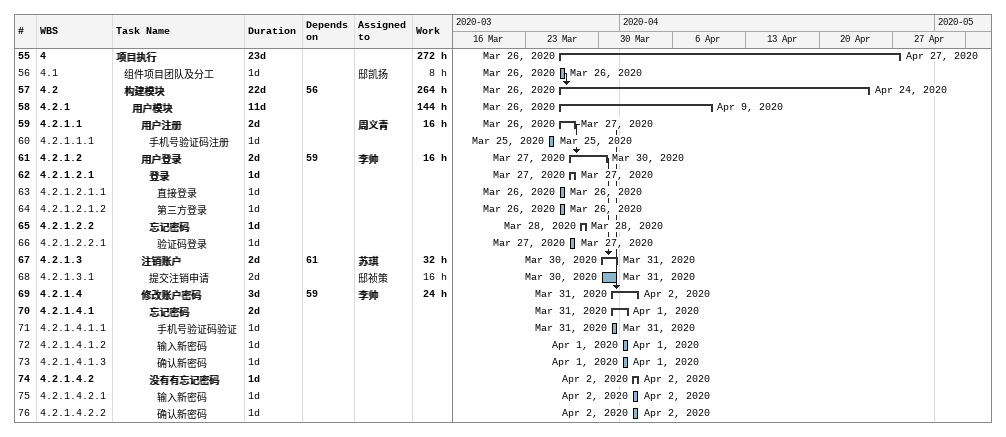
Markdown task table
| ID | WBS | Task | Duration | Start | Finish | Predecessors | Resources | Work (h) |
|---|---|---|---|---|---|---|---|---|
| 55 | 4 | **项目执行** | 23d | 2020-03-26 | 2020-04-27 |  |  | 272 |
| 56 | 4.1 | 组件项目团队及分工 | 1d | 2020-03-26 | 2020-03-26 |  | 邸凯扬 | 8 |
| 57 | 4.2 | **构建模块** | 22d | 2020-03-26 | 2020-04-24 | 56 |  | 264 |
| 58 | 4.2.1 | **用户模块** | 11d | 2020-03-26 | 2020-04-09 |  |  | 144 |
| 59 | 4.2.1.1 | **用户注册** | 2d | 2020-03-26 | 2020-03-27 |  | 周义青 | 16 |
| 60 | 4.2.1.1.1 | 手机号验证码注册 | 1d | 2020-03-25 | 2020-03-25 |  |  |  |
| 61 | 4.2.1.2 | **用户登录** | 2d | 2020-03-27 | 2020-03-30 | 59 | 李帅 | 16 |
| 62 | 4.2.1.2.1 | **登录** | 1d | 2020-03-27 | 2020-03-27 |  |  |  |
| 63 | 4.2.1.2.1.1 | 直接登录 | 1d | 2020-03-26 | 2020-03-26 |  |  |  |
| 64 | 4.2.1.2.1.2 | 第三方登录 | 1d | 2020-03-26 | 2020-03-26 |  |  |  |
| 65 | 4.2.1.2.2 | **忘记密码** | 1d | 2020-03-28 | 2020-03-28 |  |  |  |
| 66 | 4.2.1.2.2.1 | 验证码登录 | 1d | 2020-03-27 | 2020-03-27 |  |  |  |
| 67 | 4.2.1.3 | **注销账户** | 2d | 2020-03-30 | 2020-03-31 | 61 | 苏琪 | 32 |
| 68 | 4.2.1.3.1 | 提交注销申请 | 2d | 2020-03-30 | 2020-03-31 |  | 邸祯策 | 16 |
| 69 | 4.2.1.4 | **修改账户密码** | 3d | 2020-03-31 | 2020-04-02 | 59 | 李帅 | 24 |
| 70 | 4.2.1.4.1 | **忘记密码** | 2d | 2020-03-31 | 2020-04-01 |  |  |  |
| 71 | 4.2.1.4.1.1 | 手机号验证码验证 | 1d | 2020-03-31 | 2020-03-31 |  |  |  |
| 72 | 4.2.1.4.1.2 | 输入新密码 | 1d | 2020-04-01 | 2020-04-01 |  |  |  |
| 73 | 4.2.1.4.1.3 | 确认新密码 | 1d | 2020-04-01 | 2020-04-01 |  |  |  |
| 74 | 4.2.1.4.2 | **没有有忘记密码** | 1d | 2020-04-02 | 2020-04-02 |  |  |  |
| 75 | 4.2.1.4.2.1 | 输入新密码 | 1d | 2020-04-02 | 2020-04-02 |  |  |  |
| 76 | 4.2.1.4.2.2 | 确认新密码 | 1d | 2020-04-02 | 2020-04-02 |  |  |  |
